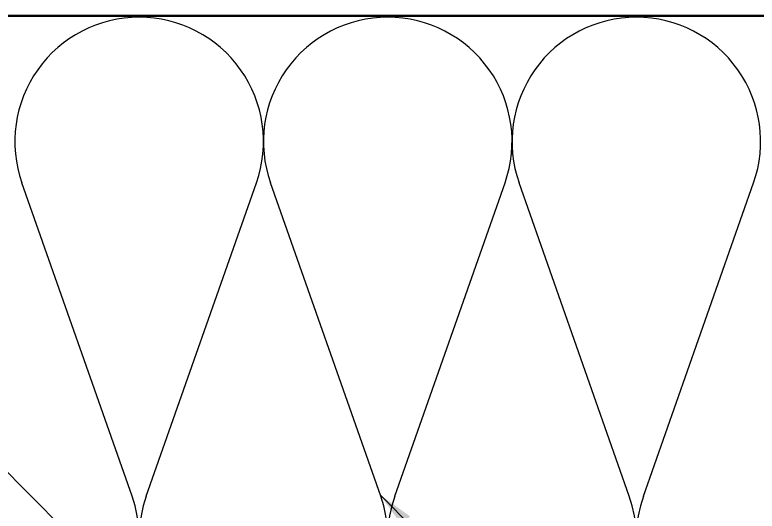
# Model space of a CAD drawing. Header units: inches. Extents: x 0.6 to 33.4, y 0.6 to 21.4.
# Drawn here: x 5.933 to 9.964, y 15.552 to 18.247 of the extents above; entities that cross this region are included whole.
import ezdxf

# ---------------------------------------------------------------- set-up
doc = ezdxf.new("R2010")
doc.units = ezdxf.units.IN
doc.header["$LTSCALE"] = 2
doc.header["$MEASUREMENT"] = 0
for name, color, linetype, lineweight in [('Sketch Geometry (ANSI)', 7, 'Continuous', 25), ('Symbol (ANSI)', 7, 'Continuous', 25), ('Visible (ANSI)', 7, 'Continuous', 50)]:
    doc.layers.add(name, color=color, linetype=linetype, lineweight=lineweight)
doc.styles.add('Note Text (ANSI)', font='tahoma.ttf')
doc.dimstyles.new('Default (ANSI)$7', dxfattribs={"dimscale": 2, "dimtxt": 0.12, "dimasz": 0.098425, "dimexe": 0.125, "dimexo": 0.0625, "dimgap": 0.031496, "dimtad": 0, "dimtih": 1, "dimtoh": 1, "dimrnd": 1e-08, "dimzin": 4, "dimdsep": 46, "dimtxsty": 'Note Text (ANSI)', "dimcen": 0.09, "dimdle": 0.393701, "dimclrd": 256, "dimclre": 256, "dimclrt": 256, "dimadec": 0, "dimazin": 1, "dimtfac": 1, "dimtofl": 0, "dimtmove": 0, "dimatfit": 3, "dimfxl": 0, "dimtolj": 1, "dimtzin": 4, "dimlwd": -1, "dimlwe": -1, "dimarcsym": 0})

msp = doc.modelspace()

# ---------------------------------------------------------------- linework, layer by layer
at = {"layer": 'Sketch Geometry (ANSI)', "color": 150, "true_color": 0x0080ff}
for p, q in [((6.5694, 15.63258), (5.97084, 17.33475)), ((6.64584, 15.63258), (7.2444, 17.33475)), ((7.9194, 15.63258), (7.32084, 17.33475)), ((7.99584, 15.63258), (8.5944, 17.33475)), ((9.2694, 15.63258), (8.67084, 17.33475)), ((9.34584, 15.63258), (9.9444, 17.33475))]:
    msp.add_line(p, q, dxfattribs=at)
for centre, start, end in [((6.60762, 17.55866), 90, 199.3739), ((6.60762, 17.55866), 340.6261, 90), ((7.95762, 17.55866), 90, 199.3739), ((7.95762, 17.55866), 340.6261, 90), ((9.30762, 17.55866), 90, 199.3739), ((9.30762, 17.55866), 340.6261, 90), ((5.93262, 15.40866), 160.6261, 19.3739), ((7.28262, 15.40866), 160.6261, 19.3739), ((8.63262, 15.40866), 160.6261, 19.3739), ((9.98262, 15.40866), 160.6261, 19.3739)]:
    msp.add_arc(centre, 0.675, start, end, dxfattribs=at)
at = {"layer": 'Visible (ANSI)', "color": 150, "true_color": 0x0080ff}
msp.add_line((1.25303, 18.24166), (12.00762, 18.24166), dxfattribs=at)

# ---------------------------------------------------------------- leaders
at = {"layer": 'Symbol (ANSI)', "annotation_type": 0, "has_hookline": 1, "hookline_direction": 0}
for points, text_width in [([(3.41674, 18.25166), (15.4623, 6.14311), (15.65915, 6.14311)], 1.98995), ([(7.91667, 15.64034), (15.50301, 7.99101), (15.69986, 7.99101)], 1.40083)]:
    msp.add_leader(points, dimstyle='Default (ANSI)$7', override={"dimtad": 0}, dxfattribs=dict(at, text_width=text_width))

doc.saveas('drawing.dxf')
